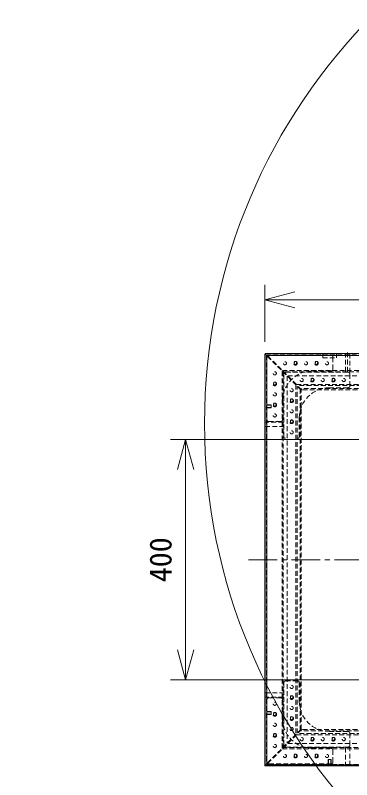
# Model space of a CAD drawing. Units: millimetres, scale not verified. Extents: x -151 to 227, y -90 to 142.
# Drawn here: x -64.9 to -36.9, y 0.1 to 63.6 of the extents above; entities that cross this region are included whole.
import ezdxf
from ezdxf.enums import TextEntityAlignment as Align

# ---------------------------------------------------------------- set-up
doc = ezdxf.new("R2010")
doc.units = ezdxf.units.MM
doc.header["$LTSCALE"] = 0.125
doc.linetypes.add('USER1', pattern=[28.575, 19.05, -3.175, 3.175, -3.175])
doc.linetypes.add('USER4', pattern=[4.7625, 3.175, -1.5875])
for name, color, linetype, lineweight in [('0-0_0', 7, 'Continuous', 18), ('0-5_SUNPO', 3, 'Continuous', 18), ('0-6_GAIKEI', 8, 'Continuous', 18)]:
    doc.layers.add(name, color=color, linetype=linetype, lineweight=lineweight)
doc.styles.add('ＭＳ ゴシック', font='')
doc.styles.get('ＭＳ ゴシック').set_extended_font_data('MS Gothic')

# ---------------------------------------------------------------- blocks, each defined once
blk = doc.blocks.new('_Open30')
at = {"layer": '0-0_0'}
blk.add_line((0, 0), (-1, 0), dxfattribs=at)
blk.add_lwpolyline([(-1, 0.26795), (0, 0), (-1, -0.26795)], dxfattribs=at)
blk = doc.blocks.new('D2')
at = {"layer": '0-5_SUNPO'}
for p, q in [((39.4967, 215.8793), (12.5345, 215.8793)), ((13.7845, 213.3793), (13.7845, 198.3793)), ((39.4967, 195.8793), (12.5345, 195.8793))]:
    blk.add_line(p, q, dxfattribs=at)
at = {"layer": '0-5_SUNPO', "xscale": 2.5, "yscale": 2.5}
for p, rotation in [((13.7845, 215.8793), 90), ((13.7845, 195.8793), 270)]:
    blk.add_blockref('_Open30', p, dxfattribs=dict(at, rotation=rotation))
at = {"layer": '0-5_SUNPO', "color": 7, "style": 'ＭＳ ゴシック'}
blk.add_text('400', height=1.833, rotation=90, dxfattribs=at).set_placement((13.1595, 204.0043), align=Align.BOTTOM_LEFT)
blk = doc.blocks.new('D4')
at = {"layer": '0-5_SUNPO'}
for p, q in [((20.3792, 223.9818), (20.3792, 228.7369)), ((81.1392, 223.9818), (81.1392, 228.7369)), ((22.8792, 227.4869), (78.6392, 227.4869))]:
    blk.add_line(p, q, dxfattribs=at)
at = {"layer": '0-5_SUNPO', "xscale": 2.5, "yscale": 2.5, "rotation": 180}
blk.add_blockref('_Open30', (20.3792, 227.4869), dxfattribs=at)
at = {"layer": '0-5_SUNPO', "xscale": 2.5, "yscale": 2.5}
blk.add_blockref('_Open30', (81.1392, 227.4869), dxfattribs=at)
at = {"layer": '0-5_SUNPO', "color": 7, "style": 'ＭＳ ゴシック'}
blk.add_text('1215.5', height=1.833, dxfattribs=at).set_placement((47.0092, 228.1119), align=Align.BOTTOM_LEFT)

msp = doc.modelspace()

# ---------------------------------------------------------------- linework, layer by layer
at = {"layer": '0-6_GAIKEI', "linetype": 'USER4'}
for p, q in [((-37.2315, 35.6151), (-37.2315, 33.9151)), ((-44.0536, 35.4444), (-44.089, 35.409)), ((-44.089, 35.409), (-44.089, 1.3662)), ((-41.089, 32.4797), (-44.0536, 35.4444)), ((-43.989, 35.3797), (-43.989, 1.3954)), ((16.4907, 35.4151), (-43.9536, 35.4151)), ((-43.949, 30.0251), (-43.949, 35.2251)), ((-38.599, 35.3751), (-43.799, 35.3751)), ((-39.3065, 35.1651), (-39.3065, 35.5151)), ((-39.3065, 35.1651), (-38.1565, 35.1651)), ((-38.449, 34.2251), (-38.449, 35.2251)), ((-38.1565, 35.1651), (-38.1565, 35.5151)), ((-37.4065, 34.0151), (-37.4065, 35.5151)), ((-37.0565, 35.5151), (-37.0565, 34.0151)), ((-42.689, 34.0797), (-42.689, 2.6954)), ((-42.6536, 34.1151), (15.1907, 34.1151)), ((-42.589, 33.9797), (-42.589, 2.7954)), ((15.0907, 34.0151), (-42.5536, 34.0151)), ((-42.549, 28.6251), (-42.549, 33.8251)), ((-37.199, 33.9751), (-42.399, 33.9751)), ((-38.599, 34.0751), (-40.149, 34.0751)), ((-37.049, 32.8251), (-37.049, 33.8251)), ((-42.249, 33.6397), (-42.249, 3.1354)), ((-42.2136, 33.6751), (14.7507, 33.6751)), ((-41.529, 32.9197), (-41.529, 3.8554)), ((-41.4936, 32.9551), (14.0307, 32.9551)), ((-41.429, 3.9554), (-41.429, 32.8197)), ((13.9307, 32.8551), (-41.3936, 32.8551)), ((-41.189, 32.5797), (-41.189, 4.1954)), ((13.6907, 32.6151), (-41.1536, 32.6151)), ((-41.089, 4.2954), (-41.089, 32.4797)), ((-37.199, 32.6751), (-38.749, 32.6751)), ((-43.589, 31.2626), (-44.089, 31.2626)), ((-43.589, 31.2409), (-44.089, 31.2409)), ((-43.589, 31.2626), (-43.589, 31.0126)), ((-42.649, 30.0251), (-42.649, 31.5751)), ((-43.589, 31.0342), (-44.089, 31.0342)), ((-43.589, 31.0126), (-44.089, 31.0126)), ((-42.799, 29.8751), (-43.799, 29.8751)), ((-41.249, 28.6251), (-41.249, 30.1751)), ((-42.589, 29.8126), (-44.089, 29.8126)), ((-44.089, 29.4626), (-42.589, 29.4626)), ((-41.399, 8.3001), (-42.399, 8.3001)), ((-42.549, 8.1501), (-42.549, 2.9501)), ((-41.249, 8.1501), (-41.249, 6.6001)), ((-44.089, 7.3126), (-42.589, 7.3126)), ((-42.589, 6.9626), (-44.089, 6.9626)), ((-43.949, 6.7501), (-43.949, 1.5501)), ((-42.799, 6.9001), (-43.799, 6.9001)), ((-42.649, 6.7501), (-42.649, 5.2001)), ((-43.589, 5.7626), (-44.089, 5.7626)), ((-43.589, 5.7409), (-44.089, 5.7409)), ((-43.589, 5.5126), (-43.589, 5.7626)), ((-43.589, 5.5342), (-44.089, 5.5342)), ((-43.589, 5.5126), (-44.089, 5.5126)), ((-41.4936, 3.8201), (14.0307, 3.8201)), ((13.9307, 3.9201), (-41.3936, 3.9201)), ((13.6907, 4.1601), (-41.1536, 4.1601)), ((13.5907, 4.2601), (-41.0536, 4.2601)), ((-37.199, 4.1001), (-38.749, 4.1001)), ((-37.049, 3.9501), (-37.049, 2.9501)), ((-42.6536, 2.6601), (15.1907, 2.6601)), ((-13.7315, 2.7601), (-42.5536, 2.7601)), ((-37.199, 2.8001), (-42.399, 2.8001)), ((-42.2136, 3.1001), (14.7507, 3.1001)), ((-38.599, 2.7001), (-40.149, 2.7001)), ((-38.449, 2.5501), (-38.449, 1.5501)), ((-37.4065, 2.7601), (-37.4065, 1.2601)), ((-37.0565, 1.2601), (-37.0565, 2.7601)), ((-13.7315, 1.3601), (-43.9536, 1.3601)), ((-38.599, 1.4001), (-43.799, 1.4001)), ((-38.8565, 1.7601), (-38.6065, 1.7601)), ((-38.8565, 1.7601), (-38.8565, 1.2601)), ((-38.8348, 1.7601), (-38.8348, 1.2601)), ((-38.6281, 1.7601), (-38.6281, 1.2601)), ((-38.6065, 1.7601), (-38.6065, 1.2601))]:
    msp.add_line(p, q, dxfattribs=at)
at = {"layer": '0-6_GAIKEI', "color": 7}
for p, q in [((-44.1115, 1.2801), (-44.1115, 35.4851)), ((-44.064, 35.5326), (16.601, 35.5326)), ((16.601, 1.2326), (-44.064, 1.2326))]:
    msp.add_line(p, q, dxfattribs=at)
at = {"layer": '0-6_GAIKEI', "color": 1}
for p, q in [((-43.9465, 35.3526), (-43.9465, 1.3376)), ((16.5435, 35.3676), (-43.9315, 35.3676)), ((-43.9315, 1.3226), (16.5435, 1.3226)), ((-44.064, 1.2476), (16.601, 1.2476)), ((-44.064, 1.2326), (-44.064, 1.2476))]:
    msp.add_line(p, q, dxfattribs=at)
at = {"layer": '0-6_GAIKEI', "color": 9, "linetype": 'USER1'}
msp.add_line((-45.469, 18.3826), (17.8246, 18.3826), dxfattribs=at)
at = {"layer": '0-6_GAIKEI', "color": 1}
for points in [[(-44.1115, 35.4851), (-44.0965, 35.4851), (-44.0965, 1.2801), (-44.1115, 1.2801)], [(16.601, 35.5176), (-44.064, 35.5176), (-44.064, 35.5326)]]:
    msp.add_lwpolyline(points, dxfattribs=at)
at = {"layer": '0-6_GAIKEI', "linetype": 'USER4'}
for points in [[(13.5907, 32.5151), (-41.0536, 32.5151), (-44.0183, 35.4797), (-43.9829, 35.5151), (-13.7315, 35.5151)], [(-41.089, 4.2954), (-44.0536, 1.3308), (-44.089, 1.3662)], [(-41.0536, 4.2601), (-44.0183, 1.2954), (-43.9829, 1.2601), (-13.7315, 1.2601)]]:
    msp.add_lwpolyline(points, dxfattribs=at)
at = {"layer": '0-6_GAIKEI', "color": 1}
for centre, radius in [((-55.0453, 30.6349), 96.2443), ((-55.0453, 23.8303), 96.2443), ((-55.0453, 12.9349), 96.2443), ((-55.0453, 6.1303), 96.2443), ((-0.9582, 29.6898), 48.1785), ((-44.0635, 35.4823), 0.0353), ((-44.0639, 35.485), 0.0325), ((-43.9312, 35.3516), 0.016), ((-43.9299, 35.3521), 0.0166), ((-43.9318, 35.353), 0.0145), ((-44.0639, 1.2804), 0.0328), ((-44.055, 1.2823), 0.0416), ((-44.0662, 1.2782), 0.0296), ((-43.9313, 1.3388), 0.0163), ((-43.9304, 1.3378), 0.0161), ((-43.9314, 1.3376), 0.015)]:
    msp.add_circle(centre, radius, dxfattribs=at)
at = {"layer": '0-6_GAIKEI', "linetype": 'USER4'}
for centre, radius in [((-42.449, 34.7151), 0.13), ((-41.574, 34.7151), 0.1525), ((-41.574, 34.7151), 0.15), ((-41.574, 34.7151), 0.1), ((-40.699, 34.7151), 0.13), ((-39.824, 34.7151), 0.1525), ((-39.824, 34.7151), 0.15), ((-39.824, 34.7151), 0.1), ((-38.949, 34.7151), 0.13), ((-43.289, 33.8751), 0.13), ((-43.289, 33.0001), 0.1525), ((-43.289, 33.0001), 0.15), ((-43.289, 33.0001), 0.1), ((-41.049, 33.3151), 0.13), ((-40.174, 33.3151), 0.1525), ((-40.174, 33.3151), 0.15), ((-40.174, 33.3151), 0.1), ((-39.299, 33.3151), 0.13), ((-38.424, 33.3151), 0.1525), ((-38.424, 33.3151), 0.15), ((-38.424, 33.3151), 0.1), ((-37.549, 33.3151), 0.13), ((-41.889, 32.4751), 0.13), ((-43.289, 32.1251), 0.13), ((-43.289, 31.2501), 0.1525), ((-43.289, 31.2501), 0.15), ((-43.289, 31.2501), 0.1), ((-41.889, 31.6001), 0.1525), ((-41.889, 31.6001), 0.15), ((-41.889, 31.6001), 0.1), ((-41.889, 30.7251), 0.13), ((-43.289, 30.3751), 0.13), ((-41.889, 29.8501), 0.1525), ((-41.889, 29.8501), 0.15), ((-41.889, 29.8501), 0.1), ((-41.889, 28.9751), 0.13), ((-41.889, 7.8001), 0.13), ((-41.889, 6.9251), 0.1525), ((-41.889, 6.9251), 0.15), ((-41.889, 6.9251), 0.1), ((-43.289, 6.4001), 0.13), ((-41.889, 6.0501), 0.13), ((-43.289, 5.5251), 0.1525), ((-43.289, 5.5251), 0.15), ((-43.289, 5.5251), 0.1), ((-41.889, 5.1751), 0.1525), ((-41.889, 5.1751), 0.15), ((-41.889, 5.1751), 0.1), ((-43.289, 4.6501), 0.13), ((-43.289, 3.7751), 0.1525), ((-43.289, 3.7751), 0.15), ((-43.289, 3.7751), 0.1), ((-41.889, 4.3001), 0.13), ((-41.049, 3.4601), 0.13), ((-40.174, 3.4601), 0.1525), ((-40.174, 3.4601), 0.15), ((-40.174, 3.4601), 0.1), ((-39.299, 3.4601), 0.13), ((-38.424, 3.4601), 0.1525), ((-38.424, 3.4601), 0.15), ((-38.424, 3.4601), 0.1), ((-37.549, 3.4601), 0.13), ((-43.289, 2.9001), 0.13), ((-42.449, 2.0601), 0.13), ((-41.574, 2.0601), 0.1525), ((-41.574, 2.0601), 0.15), ((-41.574, 2.0601), 0.1), ((-40.699, 2.0601), 0.13), ((-39.824, 2.0601), 0.1525), ((-39.824, 2.0601), 0.15), ((-39.824, 2.0601), 0.1), ((-38.949, 2.0601), 0.13)]:
    msp.add_circle(centre, radius, dxfattribs=at)
at = {"layer": '0-6_GAIKEI', "color": 7}
for centre, start, end in [((-44.064, 35.4851), 90, 180), ((-44.064, 1.2801), 180, 270)]:
    msp.add_arc(centre, 0.0475, start, end, dxfattribs=at)
at = {"layer": '0-6_GAIKEI', "linetype": 'USER4'}
for centre, radius, start, end in [((-43.799, 35.2251), 0.15, 90, 180), ((-38.599, 35.2251), 0.15, 0, 90), ((-40.149, 31.5751), 2.5, 90, 180), ((-42.399, 33.8251), 0.15, 90, 180), ((-38.599, 34.2251), 0.15, 270, 0), ((-37.199, 33.8251), 0.15, 0, 90), ((-38.749, 30.1751), 2.5, 90, 180), ((-37.199, 32.8251), 0.15, 270, 0), ((-43.799, 30.0251), 0.15, 180, 270), ((-42.799, 30.0251), 0.15, 270, 0), ((-42.399, 28.6251), 0.15, 180, 270), ((-41.399, 28.6251), 0.15, 270, 0), ((-42.399, 8.1501), 0.15, 90, 180), ((-41.399, 8.1501), 0.15, 0, 90), ((-43.799, 6.7501), 0.15, 90, 180), ((-42.799, 6.7501), 0.15, 0, 90), ((-38.749, 6.6001), 2.5, 180, 270), ((-40.149, 5.2001), 2.5, 180, 270), ((-37.199, 3.9501), 0.15, 0, 90), ((-42.399, 2.9501), 0.15, 180, 270), ((-38.599, 2.5501), 0.15, 0, 90), ((-37.199, 2.9501), 0.15, 270, 0), ((-43.799, 1.5501), 0.15, 180, 270), ((-38.599, 1.5501), 0.15, 270, 0)]:
    msp.add_arc(centre, radius, start, end, dxfattribs=at)

# ---------------------------------------------------------------- block references
at = {"layer": '0-5_SUNPO'}
for name in ['D4', 'D2']:
    msp.add_blockref(name, (-64.4907, -187.4967), dxfattribs=at)

doc.saveas('drawing.dxf')
